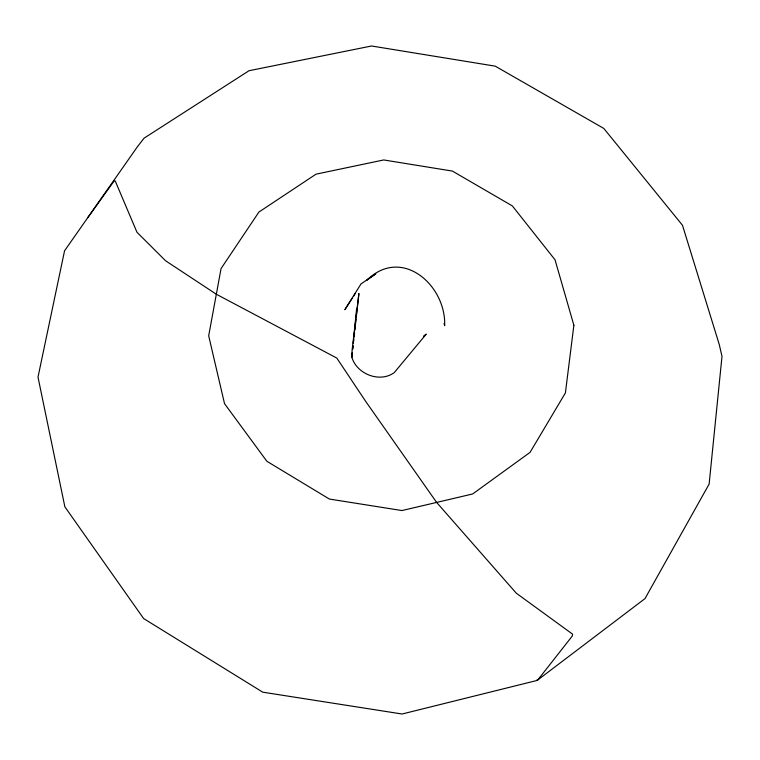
<?xml version="1.0" encoding="UTF-8"?>
<svg xmlns="http://www.w3.org/2000/svg" width="760" height="760" viewBox="0 0 760 760"><rect width="100%" height="100%" fill="white"/><g stroke="black" fill="none" stroke-linecap="round" stroke-linejoin="round"><path stroke-width="1.14" d="M352.317 352.488L351.851 357.19C356.677 374.091 379.848 383.23 394.298 372.562L426.246 334.115L423.548 336.11M352.659 348.963L353.01 345.43M353.238 343.083L356.582 308.978M352.241 353.656L351.851 357.19L352.117 349.923L358.919 293.493L356.307 317.091M352.763 348.935L353.029 346.579M353.419 343.035L353.818 339.501M354.207 335.958L354.597 332.424M354.863 330.058L355.252 326.524M355.519 324.168L356.041 319.447M352.212 298.243L344.859 309.69L360.99 283.945L375.829 273.809L366.994 280.07C402.012 245.983 446.253 285.466 444.666 325.707L444.077 323.503M353.438 296.334L355.281 293.474M87.799 217.597L113.895 181.279L115.235 181.004L136.961 232.237L165.585 260.775L216.334 294.234L336.803 358.065L365.626 401.308L436.63 502.426L516.278 593.18L572.565 634.135L572.337 635.977L537.814 679.934L536.817 680.038M537.814 679.934L644.993 598.614L709.128 484.082L722 356.402L719.264 344.536L682.489 225.283L603.811 128.44L495.244 66.158L371.573 45.989L249.005 70.728L144.096 138.149L137.55 146.556L64.552 250.8L38 377.112L64.876 506.844L143.63 618.554L262.76 692.179L402.097 714.01L537.158 680.428M573.876 325.28L565.402 392.91L530.062 452.371L472.644 493.971L401.935 510.558L329.365 499.044L266.865 461.272L224.523 403.655L208.686 335.815L221.055 268.574L258.923 212.04L316.008 174.173L383.724 159.952L452.39 171.076L512.364 205.931L555.038 259.806L573.876 325.28"/></g></svg>
